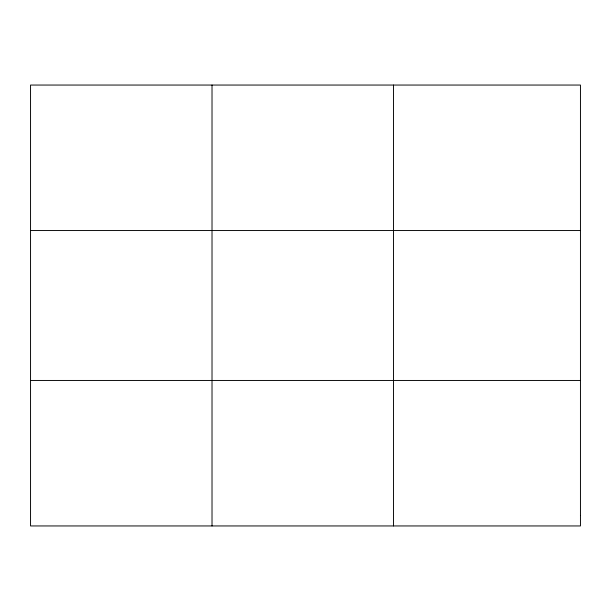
<?xml version="1.0" encoding="UTF-8"?>
<svg xmlns="http://www.w3.org/2000/svg" width="611" height="611" viewBox="0 0 611 611"><rect width="100%" height="100%" fill="white"/><g stroke="black" fill="none" stroke-linecap="round" stroke-linejoin="round"><path stroke-width="0.92" d="M212.017 525.949L212.017 85.051M393.484 525.949L393.484 85.051M30.55 230.546L580.45 230.546M30.55 380.454L580.45 380.454M580.45 515.554L580.45 525.949L30.55 525.949L30.55 85.051L580.45 85.051L580.45 515.554"/></g></svg>
